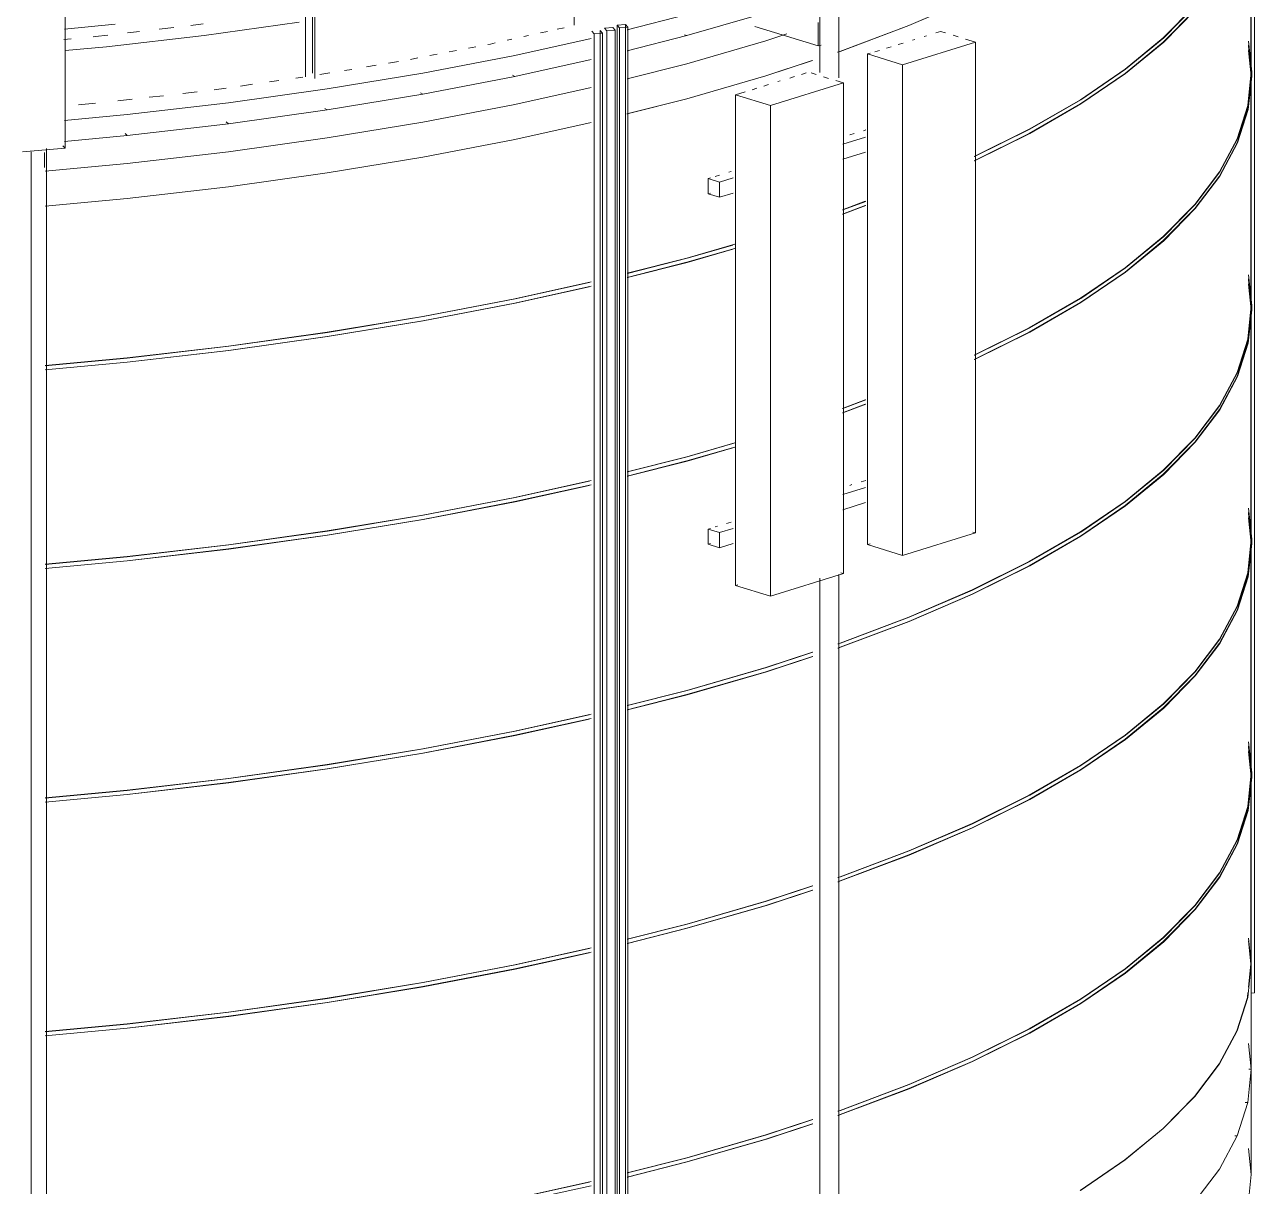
# Paper-space layout '02 Elevations and 3D' of a CAD drawing. Header units: millimetres. Extents: x 5 to 415, y 7 to 290.
# Drawn here: x 290.34 to 313.51, y 167.64 to 189.53 of the extents above; entities that cross this region are included whole.
import ezdxf

# ---------------------------------------------------------------- set-up
doc = ezdxf.new("R2010")
doc.units = ezdxf.units.MM
doc.layers.add('GEOMETRY', color=7, linetype='Continuous')

# ---------------------------------------------------------------- blocks, each defined once
blk = doc.blocks.new('SHEET_02')
at = {"layer": 'GEOMETRY', "lineweight": 13}
for p, q in [((305.321, 188.631), (305.321, 199.811)), ((305.679, 188.527), (305.679, 199.84)), ((313.506, 171.29), (313.506, 199.38)), ((313.442, 195.386), (313.442, 171.831)), ((313.446, 171.831), (313.446, 195.386)), ((300.693, 189.524), (300.693, 193.529)), ((295.629, 188.55), (295.629, 192.556)), ((295.808, 188.52), (295.808, 192.571)), ((291.103, 187.204), (291.103, 190.251)), ((295.76, 190.061), (295.76, 188.621)), ((306.994, 189.517), (308.183, 190.029)), ((308.187, 190.029), (306.998, 189.516)), ((311.79, 189.284), (312.383, 189.888)), ((312.383, 189.808), (311.79, 189.204)), ((312.392, 189.887), (311.799, 189.283)), ((311.799, 189.203), (312.392, 189.808)), ((291.092, 189.45), (292.048, 189.54)), ((293.474, 189.515), (293.704, 189.547)), ((295.51, 189.581), (293.722, 189.33)), ((301.66, 189.533), (301.504, 189.52)), ((301.504, 189.52), (301.546, 189.472)), ((301.504, 91.776), (301.504, 189.52)), ((301.702, 189.485), (301.66, 189.533)), ((301.66, 189.533), (301.66, 91.789)), ((302.816, 189.721), (301.688, 189.435)), ((304.171, 189.717), (302.816, 189.325)), ((305.288, 189.572), (305.288, 189.131)), ((305.699, 189.029), (306.994, 189.517)), ((306.998, 189.516), (305.702, 189.028)), ((291.63, 189.302), (291.676, 189.306)), ((291.676, 189.306), (291.906, 189.333)), ((293.722, 189.33), (291.884, 189.116)), ((292.275, 189.376), (292.506, 189.403)), ((292.874, 189.446), (293.151, 189.478)), ((299.743, 189.306), (299.832, 189.326)), ((300.057, 189.376), (300.192, 189.406)), ((300.371, 189.445), (300.506, 189.475)), ((301.026, 189.407), (301.068, 189.358)), ((301.068, 189.358), (301.225, 189.371)), ((301.068, 91.615), (301.068, 189.358)), ((301.225, 189.371), (301.183, 189.42)), ((301.183, 189.42), (301.183, 91.676)), ((301.225, 91.628), (301.225, 189.371)), ((301.421, 189.476), (301.265, 189.463)), ((301.265, 189.463), (301.307, 189.415)), ((301.307, 189.415), (301.463, 189.428)), ((301.307, 91.671), (301.307, 189.415)), ((301.463, 189.428), (301.421, 189.476)), ((301.463, 91.684), (301.463, 189.428)), ((301.546, 189.472), (301.702, 189.485)), ((301.546, 91.728), (301.546, 189.472)), ((302.816, 189.325), (301.688, 189.039)), ((301.702, 91.741), (301.702, 189.485)), ((302.816, 189.325), (302.77, 189.341)), ((304.094, 189.5), (305.288, 189.131)), ((304.699, 189.357), (304.306, 189.228)), ((307.33, 189.323), (307.286, 189.309)), ((307.596, 189.405), (307.508, 189.377)), ((307.69, 189.376), (307.596, 189.405)), ((307.924, 189.304), (307.83, 189.333)), ((311.071, 188.693), (311.79, 189.284)), ((311.799, 189.283), (311.08, 188.692)), ((291.078, 189.25), (291.216, 189.263)), ((291.884, 189.116), (291.105, 189.043)), ((298.339, 189.018), (298.476, 189.044)), ((298.704, 189.088), (298.841, 189.115)), ((299.069, 189.158), (299.114, 189.167)), ((299.114, 189.167), (299.204, 189.187)), ((299.429, 189.237), (299.518, 189.257)), ((301.013, 189.271), (299.577, 188.953)), ((304.306, 189.228), (302.816, 188.796)), ((305.288, 189.131), (305.343, 189.148)), ((306.443, 189.048), (306.354, 189.021)), ((306.665, 189.117), (306.576, 189.09)), ((306.887, 189.185), (306.798, 189.158)), ((306.876, 188.778), (308.251, 189.202)), ((307.108, 189.254), (307.064, 189.24)), ((308.251, 189.202), (308.064, 189.26)), ((308.251, 179.956), (308.251, 189.202)), ((311.79, 189.204), (311.071, 188.614)), ((311.08, 188.613), (311.799, 189.203)), ((313.394, 189.223), (313.456, 188.641)), ((313.456, 188.562), (313.394, 189.144)), ((313.446, 188.641), (313.395, 189.126)), ((313.395, 189.047), (313.446, 188.562)), ((297.196, 188.805), (297.38, 188.835)), ((297.609, 188.878), (297.746, 188.904)), ((299.577, 188.953), (297.843, 188.62)), ((297.974, 188.948), (298.111, 188.974)), ((301.013, 188.875), (299.577, 188.557)), ((304.303, 188.568), (305.175, 188.856)), ((305.179, 188.855), (304.306, 188.567)), ((305.655, 189.014), (305.699, 189.029)), ((305.702, 189.028), (305.659, 189.013)), ((306.266, 188.994), (306.221, 188.98)), ((306.221, 188.98), (306.876, 188.778)), ((306.221, 188.98), (306.221, 179.734)), ((295.904, 188.591), (296.089, 188.622)), ((297.843, 188.62), (296.042, 188.322)), ((296.366, 188.668), (296.504, 188.69)), ((296.781, 188.736), (296.965, 188.767)), ((302.816, 188.796), (301.688, 188.51)), ((305.064, 188.622), (304.975, 188.595)), ((305.249, 188.593), (305.155, 188.622)), ((306.876, 179.532), (306.876, 188.778)), ((310.228, 188.118), (311.071, 188.693)), ((311.071, 188.614), (310.228, 188.039)), ((311.08, 188.692), (310.237, 188.117)), ((310.237, 188.038), (311.08, 188.613)), ((313.38, 188.01), (313.446, 188.641)), ((313.456, 188.641), (313.389, 188.01)), ((313.446, 188.641), (313.446, 188.562)), ((313.456, 188.562), (313.456, 188.641)), ((294.406, 188.376), (294.633, 188.408)), ((294.95, 188.452), (295.131, 188.477)), ((295.447, 188.522), (295.583, 188.541)), ((299.577, 188.557), (297.843, 188.224)), ((299.577, 188.557), (299.531, 188.578)), ((302.813, 188.137), (304.303, 188.568)), ((304.306, 188.567), (302.816, 188.136)), ((304.354, 188.403), (304.266, 188.376)), ((304.388, 188.009), (305.763, 188.434)), ((304.576, 188.472), (304.532, 188.458)), ((304.842, 188.554), (304.754, 188.526)), ((305.482, 188.52), (305.389, 188.549)), ((305.763, 188.434), (305.623, 188.477)), ((305.763, 179.188), (305.763, 188.434)), ((313.389, 187.931), (313.456, 188.562)), ((313.446, 188.562), (313.395, 188.077)), ((292.094, 188.094), (292.366, 188.126)), ((292.684, 188.163), (292.956, 188.194)), ((293.319, 188.237), (293.591, 188.268)), ((293.909, 188.306), (294.135, 188.338)), ((296.042, 188.322), (294.182, 188.062)), ((297.843, 188.224), (296.042, 187.926)), ((297.843, 188.224), (297.797, 188.248)), ((301.013, 188.346), (299.577, 188.028)), ((301.685, 187.851), (302.813, 188.137)), ((302.816, 188.136), (301.688, 187.85)), ((303.911, 188.266), (303.733, 188.211)), ((303.733, 188.211), (304.388, 188.009)), ((303.733, 188.211), (303.733, 178.965)), ((304.133, 188.334), (304.044, 188.307)), ((309.266, 187.562), (310.228, 188.118)), ((310.237, 188.117), (309.274, 187.56)), ((291.354, 188.023), (291.678, 188.053)), ((294.182, 188.062), (292.271, 187.84)), ((296.042, 187.926), (294.182, 187.666)), ((296.042, 187.926), (295.996, 187.955)), ((299.577, 188.028), (297.843, 187.695)), ((304.388, 178.763), (304.388, 188.009)), ((310.228, 188.039), (309.266, 187.482)), ((309.274, 187.481), (310.237, 188.038)), ((313.179, 187.382), (313.38, 188.01)), ((313.38, 187.931), (313.179, 187.303)), ((313.389, 188.01), (313.189, 187.382)), ((313.189, 187.303), (313.389, 187.931)), ((313.385, 187.98), (313.38, 187.931)), ((292.271, 187.84), (291.089, 187.729)), ((294.182, 187.666), (292.271, 187.443)), ((294.182, 187.666), (294.137, 187.7)), ((297.843, 187.695), (296.042, 187.398)), ((299.575, 187.369), (301.01, 187.687)), ((301.013, 187.686), (299.577, 187.368)), ((292.271, 187.443), (291.089, 187.333)), ((292.271, 187.443), (292.233, 187.478)), ((305.969, 187.481), (305.883, 187.455)), ((306.184, 187.548), (306.141, 187.534)), ((308.229, 187.046), (309.266, 187.562)), ((309.266, 187.482), (308.229, 186.967)), ((309.274, 187.56), (308.236, 187.045)), ((308.236, 186.966), (309.274, 187.481)), ((291.103, 187.204), (290.298, 187.137)), ((290.753, 159.111), (290.753, 187.201)), ((291.063, 187.25), (291.103, 187.204)), ((296.042, 187.398), (294.182, 187.137)), ((297.841, 187.036), (299.575, 187.369)), ((299.577, 187.368), (297.843, 187.035)), ((305.752, 187.283), (306.182, 187.415)), ((312.847, 186.76), (313.179, 187.382)), ((313.179, 187.303), (312.847, 186.68)), ((313.189, 187.382), (312.856, 186.759)), ((312.856, 186.68), (313.189, 187.303)), ((290.462, 159.087), (290.462, 187.133)), ((290.714, 186.839), (290.714, 187.125)), ((294.182, 187.137), (292.271, 186.915)), ((296.04, 186.739), (297.841, 187.036)), ((297.843, 187.035), (296.042, 186.737)), ((305.752, 186.996), (306.182, 187.129)), ((292.271, 186.915), (290.726, 186.77)), ((294.18, 186.478), (296.04, 186.739)), ((296.042, 186.737), (294.182, 186.477)), ((303.648, 186.764), (303.605, 186.751)), ((312.383, 186.145), (312.847, 186.76)), ((312.856, 186.759), (312.392, 186.144)), ((303.261, 186.644), (303.218, 186.631)), ((303.218, 186.631), (303.218, 186.345)), ((303.431, 186.565), (303.218, 186.631)), ((303.433, 186.697), (303.347, 186.671)), ((303.431, 186.565), (303.689, 186.645)), ((303.431, 186.279), (303.431, 186.565)), ((312.847, 186.68), (312.383, 186.066)), ((312.392, 186.065), (312.856, 186.68)), ((292.27, 186.256), (294.18, 186.478)), ((294.182, 186.477), (292.271, 186.255)), ((303.218, 186.345), (303.261, 186.358)), ((303.218, 186.345), (303.431, 186.279)), ((303.431, 186.279), (303.689, 186.359)), ((290.725, 186.111), (292.27, 186.256)), ((292.271, 186.255), (290.726, 186.11)), ((305.745, 186.041), (306.177, 186.204)), ((306.177, 186.125), (305.745, 185.962)), ((306.184, 186.202), (305.752, 186.04)), ((305.752, 185.96), (306.184, 186.123)), ((311.79, 185.541), (312.383, 186.145)), ((312.383, 186.066), (311.79, 185.462)), ((312.392, 186.144), (311.799, 185.54)), ((311.799, 185.461), (312.392, 186.065)), ((302.816, 185.133), (303.719, 185.395)), ((303.68, 185.379), (302.822, 185.131)), ((311.071, 184.951), (311.79, 185.541)), ((311.79, 185.462), (311.071, 184.871)), ((311.799, 185.54), (311.08, 184.95)), ((311.08, 184.87), (311.799, 185.461)), ((301.688, 184.847), (302.816, 185.133)), ((302.822, 185.131), (301.694, 184.845)), ((303.719, 185.315), (302.816, 185.054)), ((302.822, 185.052), (303.68, 185.3)), ((302.816, 185.054), (301.688, 184.768)), ((301.694, 184.766), (302.822, 185.052)), ((310.228, 184.376), (311.071, 184.951)), ((311.08, 184.95), (310.237, 184.375)), ((299.577, 184.365), (301.013, 184.683)), ((300.974, 184.671), (299.583, 184.363)), ((311.071, 184.871), (310.228, 184.297)), ((310.237, 184.295), (311.08, 184.87)), ((313.394, 184.82), (313.456, 184.238)), ((313.456, 184.159), (313.394, 184.741)), ((313.446, 184.238), (313.395, 184.723)), ((313.395, 184.644), (313.446, 184.159)), ((301.013, 184.604), (299.577, 184.286)), ((299.583, 184.284), (300.974, 184.592)), ((297.843, 184.032), (299.577, 184.365)), ((299.577, 184.286), (297.843, 183.953)), ((299.583, 184.363), (297.848, 184.03)), ((297.848, 183.95), (299.583, 184.284)), ((309.266, 183.819), (310.228, 184.376)), ((310.228, 184.297), (309.266, 183.74)), ((310.237, 184.375), (309.274, 183.818)), ((309.274, 183.739), (310.237, 184.295)), ((313.38, 183.607), (313.446, 184.238)), ((313.456, 184.238), (313.389, 183.607)), ((313.446, 184.238), (313.446, 184.159)), ((313.456, 184.159), (313.456, 184.238)), ((296.042, 183.735), (297.843, 184.032)), ((297.843, 183.953), (296.042, 183.655)), ((297.848, 184.03), (296.046, 183.732)), ((296.046, 183.653), (297.848, 183.95)), ((313.389, 183.528), (313.456, 184.159)), ((313.446, 184.159), (313.395, 183.674)), ((294.182, 183.474), (296.042, 183.735)), ((296.046, 183.732), (294.186, 183.472)), ((308.229, 183.304), (309.266, 183.819)), ((309.266, 183.74), (308.229, 183.225)), ((309.274, 183.818), (308.236, 183.302)), ((308.236, 183.223), (309.274, 183.739)), ((296.042, 183.655), (294.182, 183.395)), ((294.186, 183.392), (296.046, 183.653)), ((313.179, 182.979), (313.38, 183.607)), ((313.38, 183.528), (313.179, 182.9)), ((313.389, 183.607), (313.189, 182.979)), ((313.189, 182.9), (313.389, 183.528)), ((313.385, 183.577), (313.38, 183.528)), ((290.726, 183.107), (292.271, 183.252)), ((292.271, 183.252), (294.182, 183.474)), ((294.182, 183.395), (292.271, 183.173)), ((294.186, 183.472), (292.274, 183.249)), ((292.274, 183.17), (294.186, 183.392)), ((292.271, 183.173), (290.726, 183.028)), ((292.274, 183.249), (290.728, 183.104)), ((290.728, 183.025), (292.274, 183.17)), ((312.847, 182.357), (313.179, 182.979)), ((313.179, 182.9), (312.847, 182.278)), ((313.189, 182.979), (312.856, 182.356)), ((312.856, 182.277), (313.189, 182.9)), ((305.745, 182.299), (306.177, 182.462)), ((306.177, 182.382), (305.745, 182.22)), ((306.184, 182.46), (305.752, 182.297)), ((305.752, 182.218), (306.184, 182.38)), ((312.383, 181.742), (312.847, 182.357)), ((312.856, 182.356), (312.392, 181.741)), ((312.847, 182.278), (312.383, 181.663)), ((312.392, 181.662), (312.856, 182.277)), ((302.816, 181.391), (303.719, 181.652)), ((303.68, 181.637), (302.822, 181.389)), ((311.79, 181.138), (312.383, 181.742)), ((312.383, 181.663), (311.79, 181.059)), ((312.392, 181.741), (311.799, 181.137)), ((311.799, 181.058), (312.392, 181.662)), ((303.719, 181.573), (302.816, 181.311)), ((302.822, 181.309), (303.68, 181.558)), ((301.688, 181.105), (302.816, 181.391)), ((302.816, 181.311), (301.688, 181.026)), ((302.822, 181.389), (301.694, 181.103)), ((301.694, 181.023), (302.822, 181.309)), ((299.577, 180.623), (301.013, 180.941)), ((306.184, 180.943), (306.098, 180.917)), ((311.071, 180.548), (311.79, 181.138)), ((311.79, 181.059), (311.071, 180.469)), ((311.799, 181.137), (311.08, 180.547)), ((311.08, 180.467), (311.799, 181.058)), ((301.013, 180.861), (299.577, 180.544)), ((300.974, 180.929), (299.583, 180.62)), ((299.583, 180.541), (300.974, 180.849)), ((305.752, 180.678), (306.182, 180.811)), ((305.926, 180.864), (305.883, 180.85)), ((297.843, 180.29), (299.577, 180.623)), ((299.577, 180.544), (297.843, 180.21)), ((299.583, 180.62), (297.848, 180.287)), ((297.848, 180.208), (299.583, 180.541)), ((305.752, 180.392), (306.182, 180.525)), ((310.228, 179.973), (311.071, 180.548)), ((311.08, 180.547), (310.237, 179.972)), ((296.042, 179.992), (297.843, 180.29)), ((297.848, 180.287), (296.046, 179.99)), ((311.071, 180.469), (310.228, 179.894)), ((310.237, 179.892), (311.08, 180.467)), ((313.394, 180.418), (313.456, 179.835)), ((313.456, 179.756), (313.394, 180.338)), ((313.446, 179.835), (313.395, 180.32)), ((313.395, 180.241), (313.446, 179.756)), ((297.843, 180.21), (296.042, 179.913)), ((296.046, 179.91), (297.848, 180.208)), ((303.261, 180.04), (303.218, 180.027)), ((303.218, 180.027), (303.218, 179.741)), ((303.431, 179.961), (303.218, 180.027)), ((303.39, 180.08), (303.347, 180.067)), ((303.431, 179.961), (303.689, 180.041)), ((303.648, 180.16), (303.562, 180.133)), ((294.182, 179.732), (296.042, 179.992)), ((296.042, 179.913), (294.182, 179.652)), ((296.046, 179.99), (294.186, 179.729)), ((294.186, 179.65), (296.046, 179.91)), ((303.431, 179.675), (303.431, 179.961)), ((308.251, 179.956), (306.876, 179.532)), ((308.204, 179.971), (308.251, 179.956)), ((309.266, 179.416), (310.228, 179.973)), ((310.228, 179.894), (309.266, 179.337)), ((310.237, 179.972), (309.274, 179.415)), ((309.274, 179.336), (310.237, 179.892)), ((313.38, 179.205), (313.446, 179.835)), ((313.456, 179.835), (313.389, 179.204)), ((313.446, 179.835), (313.446, 179.756)), ((313.456, 179.756), (313.456, 179.835)), ((292.271, 179.509), (294.182, 179.732)), ((294.182, 179.652), (292.271, 179.43)), ((294.186, 179.729), (292.274, 179.507)), ((292.274, 179.427), (294.186, 179.65)), ((303.218, 179.741), (303.261, 179.754)), ((303.218, 179.741), (303.431, 179.675)), ((303.431, 179.675), (303.689, 179.754)), ((306.221, 179.734), (306.266, 179.748)), ((306.876, 179.532), (306.221, 179.734)), ((313.389, 179.125), (313.456, 179.756)), ((313.446, 179.756), (313.395, 179.271)), ((290.726, 179.365), (292.271, 179.509)), ((292.271, 179.43), (290.726, 179.285)), ((292.274, 179.507), (290.728, 179.362)), ((290.728, 179.283), (292.274, 179.427)), ((308.187, 178.881), (309.266, 179.416)), ((309.266, 179.337), (308.187, 178.801)), ((309.274, 179.415), (308.195, 178.879)), ((308.195, 178.8), (309.274, 179.336)), ((305.763, 179.188), (304.388, 178.763)), ((305.321, 161.506), (305.321, 179.099)), ((305.679, 161.535), (305.679, 179.174)), ((305.716, 179.202), (305.763, 179.188)), ((313.179, 178.577), (313.38, 179.205)), ((313.38, 179.125), (313.179, 178.497)), ((313.389, 179.204), (313.189, 178.576)), ((313.189, 178.497), (313.389, 179.125)), ((313.385, 179.174), (313.38, 179.125)), ((303.733, 178.965), (303.778, 178.979)), ((304.388, 178.763), (303.733, 178.965)), ((306.998, 178.368), (308.187, 178.881)), ((308.195, 178.879), (307.005, 178.366)), ((308.187, 178.801), (306.998, 178.288)), ((307.005, 178.287), (308.195, 178.8)), ((312.847, 177.954), (313.179, 178.577)), ((313.179, 178.497), (312.847, 177.875)), ((313.189, 178.576), (312.856, 177.953)), ((312.856, 177.874), (313.189, 178.497)), ((305.702, 177.88), (306.998, 178.368)), ((306.998, 178.288), (305.702, 177.801)), ((307.005, 178.366), (305.709, 177.878)), ((305.709, 177.799), (307.005, 178.287)), ((312.383, 177.339), (312.847, 177.954)), ((312.856, 177.953), (312.392, 177.339)), ((304.306, 177.419), (305.179, 177.707)), ((305.186, 177.705), (304.313, 177.417)), ((305.659, 177.865), (305.702, 177.88)), ((305.702, 177.801), (305.659, 177.786)), ((305.709, 177.878), (305.666, 177.864)), ((305.666, 177.784), (305.709, 177.799)), ((312.847, 177.875), (312.383, 177.26)), ((312.392, 177.259), (312.856, 177.874)), ((305.179, 177.628), (304.306, 177.34)), ((304.313, 177.338), (305.186, 177.626)), ((302.816, 176.988), (304.306, 177.419)), ((304.306, 177.34), (302.816, 176.909)), ((304.313, 177.417), (302.822, 176.986)), ((302.822, 176.906), (304.313, 177.338)), ((311.79, 176.735), (312.383, 177.339)), ((312.383, 177.26), (311.79, 176.656)), ((312.392, 177.339), (311.799, 176.735)), ((311.799, 176.655), (312.392, 177.259)), ((301.688, 176.702), (302.816, 176.988)), ((302.816, 176.909), (301.688, 176.623)), ((302.822, 176.986), (301.694, 176.7)), ((301.694, 176.62), (302.822, 176.906)), ((299.577, 176.22), (301.013, 176.538)), ((311.071, 176.145), (311.79, 176.735)), ((311.79, 176.656), (311.071, 176.066)), ((311.799, 176.735), (311.08, 176.144)), ((311.08, 176.065), (311.799, 176.655)), ((301.013, 176.459), (299.577, 176.141)), ((300.974, 176.526), (299.583, 176.218)), ((299.583, 176.138), (300.974, 176.446)), ((297.843, 175.887), (299.577, 176.22)), ((299.577, 176.141), (297.843, 175.807)), ((299.583, 176.218), (297.848, 175.884)), ((297.848, 175.805), (299.583, 176.138)), ((310.228, 175.57), (311.071, 176.145)), ((311.08, 176.144), (310.237, 175.569)), ((296.042, 175.589), (297.843, 175.887)), ((297.848, 175.884), (296.046, 175.587)), ((311.071, 176.066), (310.228, 175.491)), ((310.237, 175.49), (311.08, 176.065)), ((313.394, 176.015), (313.456, 175.432)), ((313.456, 175.353), (313.394, 175.935)), ((313.446, 175.432), (313.395, 175.918)), ((313.395, 175.838), (313.446, 175.353)), ((297.843, 175.807), (296.042, 175.51)), ((296.046, 175.507), (297.848, 175.805)), ((294.182, 175.329), (296.042, 175.589)), ((296.042, 175.51), (294.182, 175.25)), ((296.046, 175.587), (294.186, 175.326)), ((294.186, 175.247), (296.046, 175.507)), ((309.266, 175.014), (310.228, 175.57)), ((310.228, 175.491), (309.266, 174.934)), ((310.237, 175.569), (309.274, 175.012)), ((309.274, 174.933), (310.237, 175.49)), ((313.38, 174.802), (313.446, 175.432)), ((313.456, 175.432), (313.389, 174.801)), ((313.446, 175.432), (313.446, 175.353)), ((313.456, 175.353), (313.456, 175.432)), ((292.271, 175.107), (294.182, 175.329)), ((294.182, 175.25), (292.271, 175.027)), ((294.186, 175.326), (292.274, 175.104)), ((292.274, 175.025), (294.186, 175.247)), ((313.389, 174.722), (313.456, 175.353)), ((313.446, 175.353), (313.395, 174.868)), ((290.726, 174.962), (292.271, 175.107)), ((292.271, 175.027), (290.726, 174.882)), ((292.274, 175.104), (290.728, 174.959)), ((290.728, 174.88), (292.274, 175.025)), ((308.187, 174.478), (309.266, 175.014)), ((309.266, 174.934), (308.187, 174.398)), ((309.274, 175.012), (308.195, 174.476)), ((308.195, 174.397), (309.274, 174.933)), ((313.179, 174.174), (313.38, 174.802)), ((313.38, 174.722), (313.179, 174.094)), ((313.389, 174.801), (313.189, 174.173)), ((313.189, 174.094), (313.389, 174.722)), ((313.385, 174.771), (313.38, 174.722)), ((306.998, 173.965), (308.187, 174.478)), ((308.195, 174.476), (307.005, 173.963)), ((308.187, 174.398), (306.998, 173.886)), ((307.005, 173.884), (308.195, 174.397)), ((312.847, 173.551), (313.179, 174.174)), ((313.179, 174.094), (312.847, 173.472)), ((313.189, 174.173), (312.856, 173.55)), ((312.856, 173.471), (313.189, 174.094)), ((305.702, 173.477), (306.998, 173.965)), ((306.998, 173.886), (305.702, 173.398)), ((307.005, 173.963), (305.709, 173.475)), ((305.709, 173.396), (307.005, 173.884)), ((312.383, 172.936), (312.847, 173.551)), ((312.856, 173.55), (312.392, 172.936)), ((304.306, 173.016), (305.179, 173.304)), ((305.186, 173.302), (304.313, 173.014)), ((305.659, 173.463), (305.702, 173.477)), ((305.702, 173.398), (305.659, 173.383)), ((305.709, 173.475), (305.666, 173.461)), ((305.666, 173.381), (305.709, 173.396)), ((312.847, 173.472), (312.383, 172.857)), ((312.392, 172.856), (312.856, 173.471)), ((305.179, 173.225), (304.306, 172.937)), ((304.313, 172.935), (305.186, 173.223)), ((302.816, 172.585), (304.306, 173.016)), ((304.306, 172.937), (302.816, 172.506)), ((304.313, 173.014), (302.822, 172.583)), ((302.822, 172.504), (304.313, 172.935)), ((311.79, 172.333), (312.383, 172.936)), ((312.383, 172.857), (311.79, 172.253)), ((312.392, 172.936), (311.799, 172.332)), ((311.799, 172.252), (312.392, 172.856)), ((301.688, 172.299), (302.816, 172.585)), ((302.816, 172.506), (301.688, 172.22)), ((302.822, 172.583), (301.694, 172.297)), ((301.694, 172.218), (302.822, 172.504)), ((299.577, 171.817), (301.013, 172.135)), ((311.071, 171.742), (311.79, 172.333)), ((311.79, 172.253), (311.071, 171.663)), ((311.799, 172.332), (311.08, 171.741)), ((311.08, 171.662), (311.799, 172.252)), ((313.395, 172.316), (313.446, 171.831)), ((313.396, 172.267), (313.442, 171.831)), ((301.013, 172.056), (299.577, 171.738)), ((300.974, 172.123), (299.583, 171.815)), ((299.583, 171.735), (300.974, 172.044)), ((297.843, 171.484), (299.577, 171.817)), ((299.577, 171.738), (297.843, 171.405)), ((299.583, 171.815), (297.848, 171.481)), ((297.848, 171.402), (299.583, 171.735)), ((310.228, 171.167), (311.071, 171.742)), ((311.08, 171.741), (310.237, 171.166)), ((313.446, 171.831), (313.38, 171.2)), ((313.442, 171.831), (313.396, 171.394)), ((313.446, 167.868), (313.446, 171.831)), ((296.042, 171.186), (297.843, 171.484)), ((297.848, 171.481), (296.046, 171.184)), ((311.071, 171.663), (310.228, 171.088)), ((310.237, 171.087), (311.08, 171.662)), ((297.843, 171.405), (296.042, 171.107)), ((296.046, 171.105), (297.848, 171.402)), ((313.385, 171.297), (313.375, 171.2)), ((313.506, 171.29), (313.448, 171.285)), ((294.182, 170.926), (296.042, 171.186)), ((296.042, 171.107), (294.182, 170.847)), ((296.046, 171.184), (294.186, 170.923)), ((294.186, 170.844), (296.046, 171.105)), ((309.266, 170.611), (310.228, 171.167)), ((310.228, 171.088), (309.266, 170.531)), ((310.237, 171.166), (309.274, 170.609)), ((309.274, 170.53), (310.237, 171.087)), ((313.375, 171.2), (313.175, 170.572)), ((313.38, 171.2), (313.179, 170.572)), ((292.271, 170.704), (294.182, 170.926)), ((294.182, 170.847), (292.271, 170.624)), ((294.186, 170.923), (292.274, 170.701)), ((292.274, 170.622), (294.186, 170.844)), ((290.726, 170.559), (292.271, 170.704)), ((292.271, 170.624), (290.726, 170.48)), ((292.274, 170.701), (290.728, 170.556)), ((290.728, 170.477), (292.274, 170.622)), ((308.187, 170.075), (309.266, 170.611)), ((309.266, 170.531), (308.187, 169.996)), ((309.274, 170.609), (308.195, 170.073)), ((308.195, 169.994), (309.274, 170.53)), ((313.175, 170.572), (312.842, 169.95)), ((313.179, 170.572), (312.847, 169.95)), ((313.446, 169.85), (313.395, 170.335)), ((306.998, 169.562), (308.187, 170.075)), ((308.195, 170.073), (307.005, 169.56)), ((308.187, 169.996), (306.998, 169.483)), ((307.005, 169.481), (308.195, 169.994)), ((312.842, 169.95), (312.379, 169.335)), ((312.847, 169.95), (312.383, 169.335)), ((313.38, 169.219), (313.446, 169.85)), ((313.446, 169.85), (313.402, 169.85)), ((305.702, 169.074), (306.998, 169.562)), ((306.998, 169.483), (305.702, 168.995)), ((307.005, 169.56), (305.709, 169.072)), ((305.709, 168.993), (307.005, 169.481)), ((312.379, 169.335), (311.786, 168.732)), ((312.383, 169.335), (311.79, 168.731)), ((313.179, 168.591), (313.38, 169.219)), ((313.38, 169.219), (313.335, 169.22)), ((304.306, 168.614), (305.179, 168.901)), ((305.186, 168.899), (304.313, 168.611)), ((305.659, 169.06), (305.702, 169.074)), ((305.702, 168.995), (305.659, 168.98)), ((305.709, 169.072), (305.666, 169.058)), ((305.666, 168.979), (305.709, 168.993)), ((305.179, 168.822), (304.306, 168.534)), ((304.313, 168.532), (305.186, 168.82)), ((311.786, 168.732), (311.067, 168.141)), ((311.79, 168.731), (311.071, 168.14)), ((302.816, 168.182), (304.306, 168.614)), ((304.306, 168.534), (302.816, 168.103)), ((304.313, 168.611), (302.822, 168.18)), ((302.822, 168.101), (304.313, 168.532)), ((312.847, 167.968), (313.179, 168.591)), ((313.179, 168.591), (313.135, 168.593)), ((313.446, 167.868), (313.395, 168.353)), ((301.688, 167.896), (302.816, 168.182)), ((302.816, 168.103), (301.688, 167.817)), ((302.822, 168.18), (301.694, 167.894)), ((301.694, 167.815), (302.822, 168.101)), ((311.067, 168.141), (310.224, 167.566)), ((311.071, 168.14), (310.228, 167.566)), ((312.383, 167.354), (312.847, 167.968)), ((299.577, 167.414), (301.013, 167.732)), ((313.38, 167.238), (313.446, 167.868)), ((301.013, 167.653), (299.577, 167.335)), ((300.974, 167.72), (299.583, 167.412))]:
    blk.add_line(p, q, dxfattribs=at)

psp = doc.layouts.new('02 Elevations and 3D')

# ---------------------------------------------------------------- block references
psp.add_blockref('SHEET_02', (0, 0))

doc.saveas('drawing.dxf')
